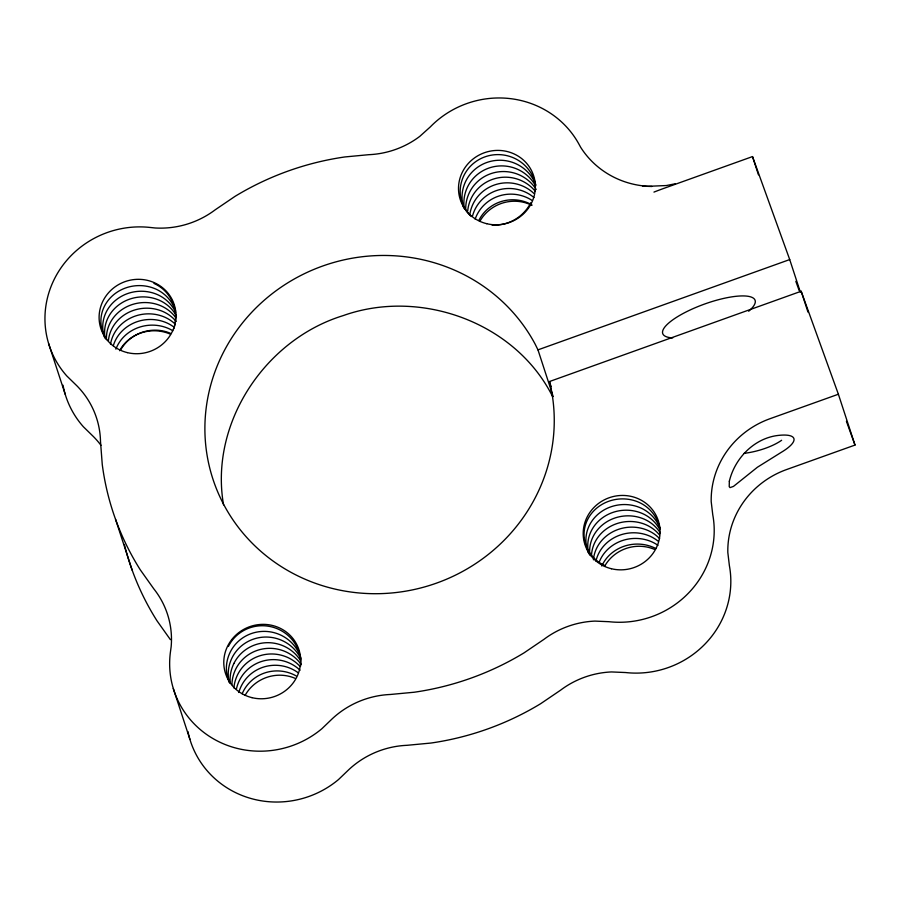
<?xml version="1.0" encoding="UTF-8"?>
<svg xmlns="http://www.w3.org/2000/svg" width="900" height="900" viewBox="0 0 900 900"><rect width="100%" height="100%" fill="white"/><g stroke="black" fill="none" stroke-linecap="round" stroke-linejoin="round"><path stroke-width="1.35" d="M800.37 292.151L789.716 259.571L752.501 156.589L663.39 188.55A96.435 26.73 -19.9 0 0 653.951 192.094M187.954 731.565A92.925 89.28 -18.1 0 0 338.512 779.546L349.02 769.466A87.66 84.229 -18.1 0 1 407.002 745.312L430.909 743.051A280.519 269.516 -18.1 0 0 540.697 703.676L560.509 690.232A87.66 84.229 -18.1 0 1 611.505 671.94L625.579 672.536A92.925 89.28 -18.1 0 0 729.383 565.627L727.819 552.465A87.66 84.229 -18.1 0 1 786.51 469.575L855 445.072L838.384 394.234L801.169 291.251L549.45 381.544L550.046 383.794A175.331 168.446 -18.1 0 1 341.483 590.467A175.331 168.446 -18.1 0 1 241.549 324.113A175.331 168.446 -18.1 0 1 535.207 344.25L537.975 349.864L789.716 259.571M838.384 394.234L769.905 418.748A87.66 84.229 -18.1 0 0 711.202 501.626L712.766 514.789A92.925 89.28 -18.1 0 1 608.962 621.697L594.889 621.101A87.66 84.229 -18.1 0 0 543.892 639.394L524.081 652.837A280.519 269.516 -18.1 0 1 414.293 692.224L390.386 694.474A87.66 84.229 -18.1 0 0 332.404 718.627L321.896 728.707A92.925 89.28 -18.1 0 1 217.53 741.06A92.925 89.28 -18.1 0 1 170.516 651.398L171.169 646.616A87.66 84.229 -18.1 0 0 153.776 588.803L140.355 569.925A280.519 269.516 -18.1 0 1 102.263 464.524L100.496 441.439A87.66 84.229 -18.1 0 0 76.916 385.841L66.746 375.907A92.925 89.28 -18.1 0 1 56.453 275.119A92.925 89.28 -18.1 0 1 150.199 227.464L155.126 227.981A87.66 84.229 -18.1 0 0 215.257 209.768L235.08 196.324A280.519 269.516 -18.1 0 1 344.869 156.949L368.764 154.688A87.66 84.229 -18.1 0 0 419.76 136.395L430.189 127.024A92.925 89.28 -18.1 0 1 578.576 143.483L580.691 147.33A87.66 84.229 -18.1 0 0 648.034 186.311L666.293 185.546L675.293 183.78M651.915 186.48L642.555 186.188M170.393 639.641L156.971 620.764A280.519 269.516 -18.1 0 1 124.346 544.421M552.746 396.832C515.666 322.436 420.525 288.022 343.204 315.608C265.072 339.536 209.329 423.326 223.549 504.844M795.836 281.363L799.178 290.599M846.416 421.301L855 445.072M801.169 291.251L807.986 312.109M752.501 156.589L758.464 174.836M549.45 381.544L551.149 386.764M173.295 688.5L189.911 739.339M115.538 519.3L132.154 570.127M48.6 343.463L65.216 394.301M537.975 349.864L553.118 396.36M100.969 445.32A87.66 84.229 -18.1 0 0 93.532 436.68L83.362 426.746A92.925 89.28 -18.1 0 1 63.011 385.211M604.496 566.46A38.576 37.057 -18.1 0 1 654.469 549.382M479.801 221.422A38.576 37.057 -18.1 0 1 531.934 205.346M120.397 350.348A38.576 37.057 -18.1 0 1 170.37 333.27M245.093 695.385A38.576 37.057 -18.1 0 1 295.065 678.308M672.705 337.916A49.095 13.612 -19.9 0 1 675.844 317.767A49.095 13.612 -19.9 0 1 737.359 296.179A49.095 13.612 -19.9 0 1 748.665 311.243M781.627 440.28A38.115 14.018 -14 0 1 744.097 453.364M530.775 202.714A38.126 35.258 -33.6 0 1 491.996 224.989M471.353 216.529A38.126 35.258 -33.6 0 1 464.017 175.32A38.126 37.294 11.2 0 1 503.471 154.991A38.126 37.294 11.2 0 1 535.77 185.591M465.739 210.026A38.126 35.258 -33.6 0 1 469.553 192.263A38.126 37.294 11.2 0 1 501.863 171.574A38.126 37.294 11.2 0 1 536.186 189.461M535.545 185.85A38.126 37.294 11.2 0 0 501.21 165.893A38.126 37.294 11.2 0 0 467.707 186.615A38.126 35.258 -33.6 0 0 464.389 208.845M535.691 184.466A38.126 37.294 11.2 0 0 501.75 160.29A38.126 37.294 11.2 0 0 465.863 180.968A38.126 35.258 -33.6 0 0 463.613 207.518M535.264 191.261A38.126 37.294 11.2 0 0 471.397 197.91A38.126 35.258 -33.6 0 0 467.674 211.151M533.936 197.505A38.126 37.294 11.2 0 0 475.088 209.205A38.126 35.258 -33.6 0 0 472.601 215.708M533.88 193.433A38.126 37.294 11.2 0 0 473.243 203.558A38.126 35.258 -33.6 0 0 469.789 214.537M531.945 200.329A38.126 37.294 11.2 0 0 476.944 214.852A38.126 35.258 -33.6 0 0 475.144 219.15M478.789 220.5A38.126 37.294 11.2 0 1 531.743 204.739M605.216 565.774A38.126 35.19 -3.6 0 1 587.992 518.827A38.126 35.19 -3.6 0 1 638.955 502.324A38.126 37.35 -46.7 0 1 659.959 528.885M591.446 556.38A38.126 35.19 -3.6 0 1 646.346 524.925A38.126 37.35 -46.7 0 1 659.329 534.701M589.815 555.142A38.126 35.19 -3.6 0 1 605.846 522.405A38.126 35.19 -3.6 0 1 644.501 519.278A38.126 37.35 -46.7 0 1 660.262 532.822M588.319 552.409A38.126 35.19 -3.6 0 1 598.421 513.9A38.126 35.19 -3.6 0 1 640.811 507.983A38.126 37.35 -46.7 0 1 659.812 527.76M588.769 553.849A38.126 35.19 -3.6 0 1 602.089 518.096A38.126 35.19 -3.6 0 1 642.656 513.63A38.126 37.35 -46.7 0 1 659.633 529.178M599.074 562.466A38.126 35.19 -3.6 0 1 651.881 541.868A38.126 37.35 -46.7 0 1 657.979 545.344M593.415 559.822A38.126 35.19 -3.6 0 1 648.191 530.572A38.126 37.35 -46.7 0 1 659.61 538.616M601.774 566.033A38.126 35.19 -3.6 0 1 653.726 547.515A38.126 37.35 -46.7 0 1 655.841 548.55M658.001 541.102A38.126 37.35 -46.7 0 0 650.036 536.22A38.126 35.19 -3.6 0 0 595.946 561.094M229.601 682.774A38.126 35.258 -33.6 0 1 230.22 652.106A38.126 37.294 11.2 0 1 267.311 631.508A38.126 37.294 11.2 0 1 300.836 657.821M228.375 646.459A38.126 37.294 11.2 0 1 272.52 627.097A38.126 37.294 11.2 0 1 300.645 666.045M301.072 664.279A38.126 37.294 11.2 0 0 235.766 669.049A38.126 35.258 -33.6 0 0 231.919 684.562M300.971 659.092A38.126 37.294 11.2 0 0 266.771 637.043A38.126 37.294 11.2 0 0 232.076 657.754A38.126 35.258 -33.6 0 0 229.208 682.166M233.921 663.401A38.126 37.294 11.2 0 1 266.22 642.712A38.126 37.294 11.2 0 1 300.555 660.6M230.276 683.404A38.126 35.258 -33.6 0 1 233.921 663.401M233.888 687.938A38.126 35.258 -33.6 0 1 237.611 674.696A38.126 37.294 11.2 0 1 299.914 666.259M296.111 675.877A38.126 37.294 11.2 0 0 243.146 691.639A38.126 35.258 -33.6 0 0 242.179 693.765M300.082 670.219A38.126 37.294 11.2 0 0 239.456 680.344A38.126 35.258 -33.6 0 0 236.407 689.074M298.271 672.817A38.126 37.294 11.2 0 0 241.301 685.991A38.126 35.258 -33.6 0 0 238.804 692.494M106.425 339.379A38.126 35.19 -3.6 0 1 110.858 297.315A38.126 35.19 -3.6 0 1 155.779 289.035A38.126 37.35 -46.7 0 1 175.59 311.029M153.934 283.387A38.126 37.35 -46.7 0 1 173.824 328.702M105.12 338.389A38.126 35.19 -3.6 0 1 119.858 304.121A38.126 35.19 -3.6 0 1 159.48 300.33A38.126 37.35 -46.7 0 1 176.456 315.889M175.759 317.599A38.126 37.35 -46.7 0 0 161.325 305.989A38.126 35.19 -3.6 0 0 106.459 339.649M175.68 312.322A38.126 37.35 -46.7 0 0 157.635 294.683A38.126 35.19 -3.6 0 0 116.145 299.869A38.126 35.19 -3.6 0 0 104.377 337.027M108.394 340.886A38.126 35.19 -3.6 0 1 163.17 311.625A38.126 37.35 -46.7 0 1 176.153 321.412M113.332 345.645A38.126 35.19 -3.6 0 1 166.86 322.92A38.126 37.35 -46.7 0 1 172.958 326.407M172.845 330.761A38.126 37.35 -46.7 0 0 168.705 328.579A38.126 35.19 -3.6 0 0 115.886 349.166M174.757 323.685A38.126 37.35 -46.7 0 0 165.015 317.284A38.126 35.19 -3.6 0 0 110.509 344.329M119.587 350.719A38.126 35.19 -3.6 0 1 170.55 334.226M729.337 481.219L729.214 486.608L730.024 487.609L733.455 486.416L757.395 467.246L781.594 452.137A38.576 10.688 -19.8 0 0 776.216 435.69C753.131 439.301 734.648 458.921 729.337 481.219M611.449 568.744A38.576 37.057 -18.1 0 0 658.811 522.394A38.576 37.057 -18.1 0 0 594.63 506.79A38.576 37.057 -18.1 0 0 611.449 568.744M486.754 223.706A38.576 37.057 -18.1 0 0 534.116 177.356A38.576 37.057 -18.1 0 0 469.935 161.752A38.576 37.057 -18.1 0 0 486.754 223.706M127.339 352.62A38.576 37.057 -18.1 0 0 174.713 306.281A38.576 37.057 -18.1 0 0 110.531 290.666A38.576 37.057 -18.1 0 0 127.339 352.62M252.034 697.669A38.576 37.057 -18.1 0 0 299.407 651.319A38.576 37.057 -18.1 0 0 235.226 635.704A38.576 37.057 -18.1 0 0 252.034 697.669"/></g></svg>
